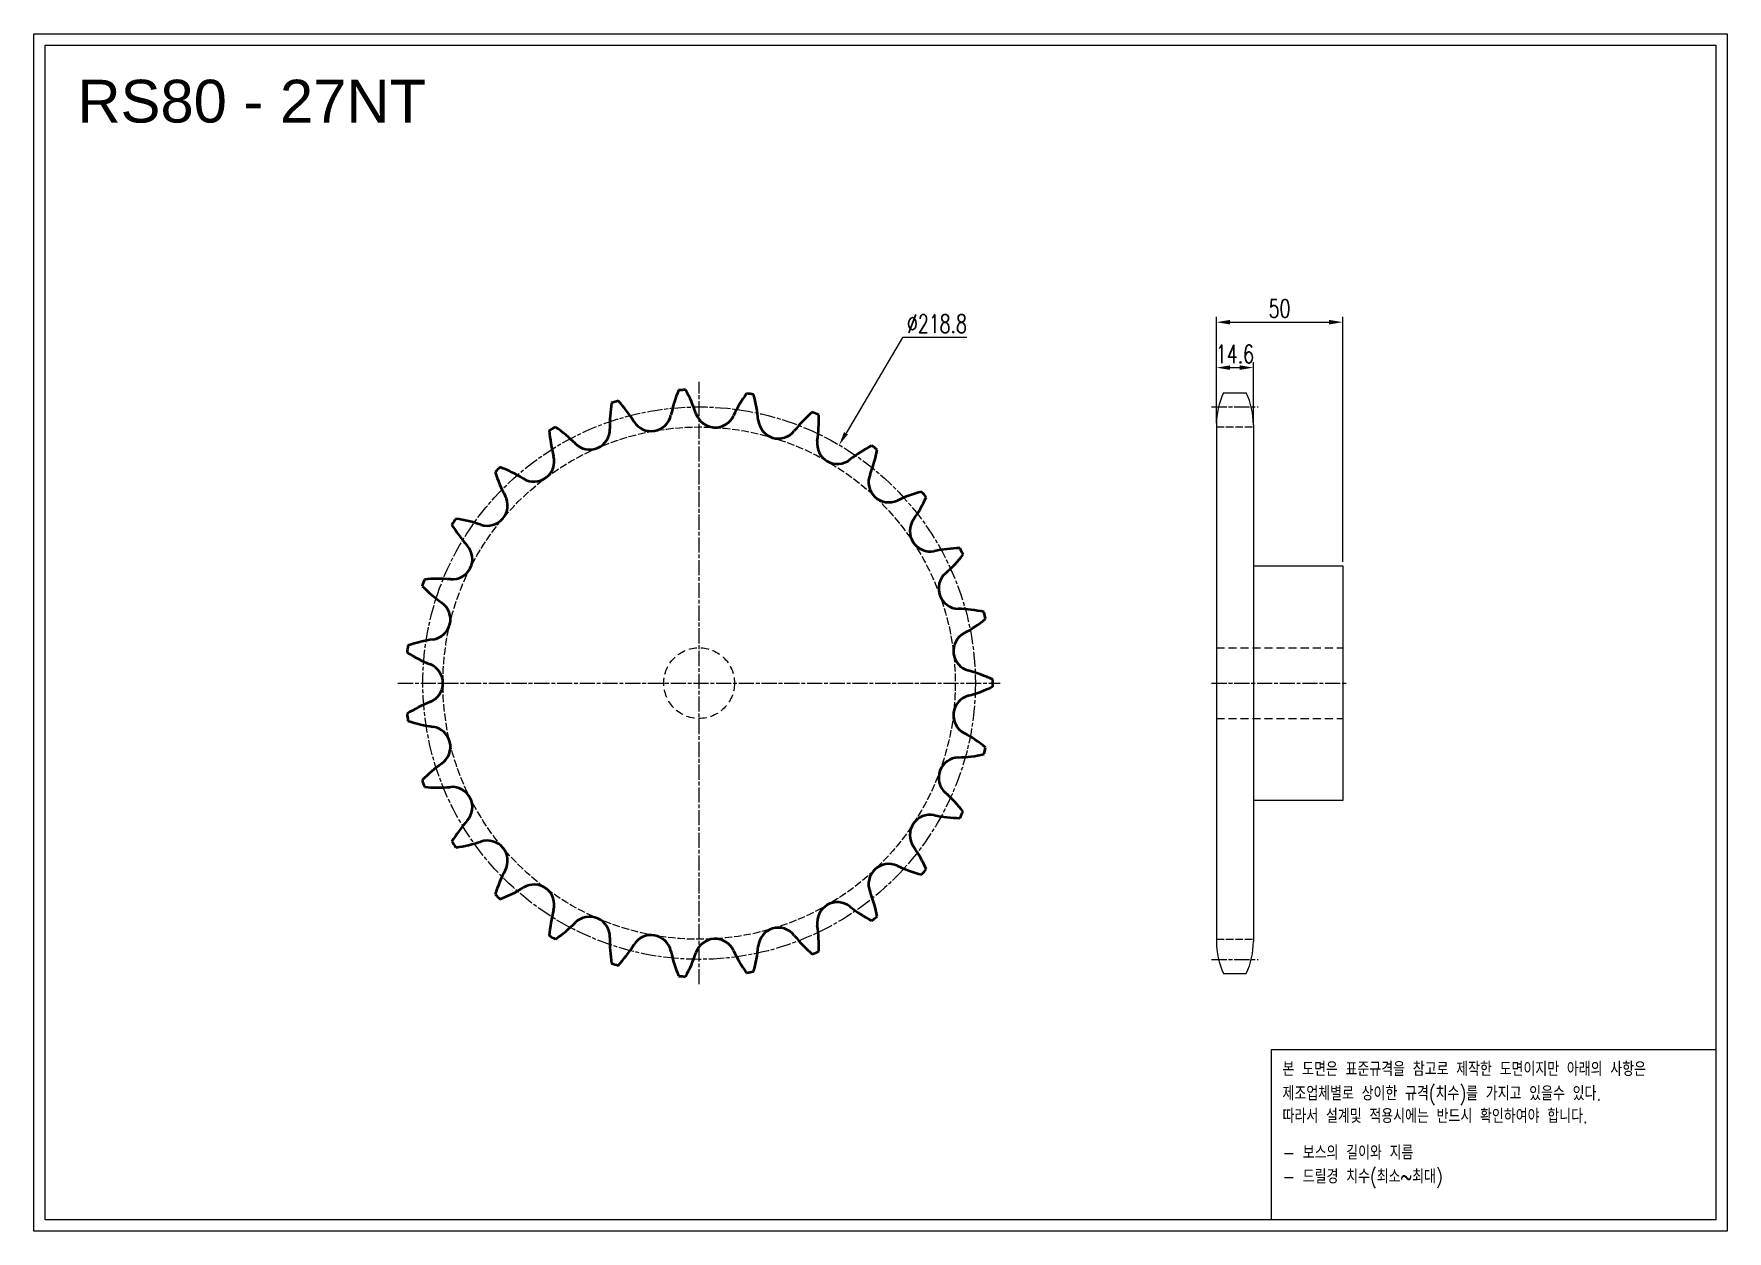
# Model space of a CAD drawing. Header units: millimetres. Extents: x -62798 to -62127, y 16254 to 16728.
import ezdxf

# ---------------------------------------------------------------- set-up
doc = ezdxf.new("R2010")
doc.units = ezdxf.units.MM
for name, pattern in [('AM_ISO02W050', [7.5, 6, -1.5]), ('AM_ISO02W050x2', [3.75, 3, -0.75]), ('AM_ISO08W050', [18, 12, -1.5, 3, -1.5]), ('AM_ISO08W050x2', [9, 6, -0.75, 1.5, -0.75]), ('HIDDEN', [9.525, 6.35, -3.175])]:
    doc.linetypes.add(name, pattern=pattern)
for name, color, linetype, lineweight in [('AM_0N', 7, 'Continuous', 50), ('AM_3N', 6, 'AM_ISO02W050', 25), ('AM_7', 4, 'AM_ISO08W050', 25), ('AM_7N', 4, 'AM_ISO08W050', 25)]:
    doc.layers.add(name, color=color, linetype=linetype, lineweight=lineweight)
doc.layers.add('HL', color=2, linetype='HIDDEN')
doc.layers.add('S-DIM', color=7, linetype='Continuous')
doc.styles.add('HAN', font='ROMANS.shx', dxfattribs={"width": 0.7, "bigfont": 'whgtxt.shx'})
doc.styles.add('HSG', font='SIMPLEX.shx', dxfattribs={"width": 0.7, "bigfont": 'HSG.shx'})
doc.styles.get("Standard").update_dxf_attribs({"font": 'arial.ttf'})
doc.dimstyles.new('APP16', dxfattribs={"dimscale": 3, "dimtxt": 2.4, "dimasz": 1.8, "dimexe": 0.7, "dimexo": 0.5, "dimgap": 0.6, "dimtad": 1, "dimtoh": 1, "dimdec": 1, "dimrnd": 0.01, "dimzin": 9, "dimdsep": 46, "dimtxsty": 'HSG', "dimcen": 0, "dimclrd": 1, "dimclre": 1, "dimclrt": 256, "dimazin": 2, "dimtp": 1, "dimtm": 1, "dimtfac": 0.5, "dimtdec": 1, "dimtofl": 0, "dimtmove": 0, "dimatfit": 3, "dimfxl": 0, "dimtvp": 1, "dimtolj": 2, "dimlwd": -1, "dimlwe": -1, "dimarcsym": 0})

# ---------------------------------------------------------------- blocks, each defined once
blk = doc.blocks.new('*D1')
at = {"layer": 'Defpoints', "color": 0, "transparency": 16777216}
for p in [(-62314.79, 16596.04), (-62329.39, 16572.55), (-62314.79, 16572.55)]:
    blk.add_point(p, dxfattribs=at)
at = {"layer": 'S-DIM', "color": 1, "transparency": 16777216}
for p, q in [((-62329.39, 16574.05), (-62329.39, 16598.14)), ((-62314.79, 16574.05), (-62314.79, 16598.14)), ((-62323.99, 16596.04), (-62320.19, 16596.04))]:
    blk.add_line(p, q, dxfattribs=at)
for points in [[(-62323.99, 16596.94), (-62323.99, 16595.14), (-62329.39, 16596.04)], [(-62320.19, 16596.94), (-62320.19, 16595.14), (-62314.79, 16596.04)]]:
    blk.add_solid(points, dxfattribs=at)
at = {"layer": 'S-DIM', "transparency": 16777216, "insert": (-62322.09, 16601.44), "char_height": 7.2, "attachment_point": 5, "style": 'HSG'}
blk.add_mtext('\\A2;14.6', dxfattribs=at)
blk = doc.blocks.new('*D2')
at = {"layer": 'Defpoints', "color": 0, "transparency": 16777216}
for p in [(-62279.39, 16614.04), (-62329.39, 16572.55), (-62279.39, 16517.59)]:
    blk.add_point(p, dxfattribs=at)
at = {"layer": 'S-DIM', "color": 1, "transparency": 16777216}
for p, q in [((-62329.39, 16574.05), (-62329.39, 16616.14)), ((-62323.99, 16614.04), (-62284.79, 16614.04)), ((-62279.39, 16519.09), (-62279.39, 16616.14))]:
    blk.add_line(p, q, dxfattribs=at)
for points in [[(-62323.99, 16614.94), (-62323.99, 16613.14), (-62329.39, 16614.04)], [(-62284.79, 16614.94), (-62284.79, 16613.14), (-62279.39, 16614.04)]]:
    blk.add_solid(points, dxfattribs=at)
at = {"layer": 'S-DIM', "transparency": 16777216, "insert": (-62304.39, 16619.44), "char_height": 7.2, "attachment_point": 5, "style": 'HSG'}
blk.add_mtext('\\A2;50', dxfattribs=at)
blk = doc.blocks.new('*D3')
at = {"layer": 'Defpoints', "color": 0, "transparency": 16777216}
for p in [(-62478.84, 16565.4), (-62589.71, 16376.78)]:
    blk.add_point(p, dxfattribs=at)
at = {"layer": 'S-DIM', "color": 1, "transparency": 16777216}
for p, q in [((-62453.79, 16608.03), (-62476.11, 16570.06)), ((-62428.23, 16608.03), (-62453.79, 16608.03))]:
    blk.add_line(p, q, dxfattribs=at)
blk.add_solid([(-62476.88, 16570.51), (-62475.33, 16569.6), (-62478.84, 16565.4)], dxfattribs=at)
at = {"layer": 'S-DIM', "transparency": 16777216, "insert": (-62440.11, 16613.43), "char_height": 7.2, "attachment_point": 5, "style": 'HSG'}
blk.add_mtext('\\A2;∅218.8', dxfattribs=at)
blk = doc.blocks.new('notice1')
at = {"color": 4}
blk.add_lwpolyline([(-22142.12, 1735.9), (-22053.8, 1735.9), (-22053.8, 1702.07), (-22142.12, 1702.07)], close=True, dxfattribs=at)
at = {"color": 4, "style": 'HAN', "width": 0.8}
for s, p in [('본 도면은 표준규격을 참고로 제작한 도면이지만 아래의 사항은', (-22139.9, 1730.62)), ('제조업체별로 상이한 규격(치수)를 가지고 있을수 있다.', (-22139.9, 1725.78)), ('따라서 설계및 적용시에는 반드시 확인하여야 합니다.', (-22139.9, 1721.28)), ('- 보스의 길이와 지름', (-22139.9, 1714.03)), ('- 드릴경 치수(최소~최대)', (-22139.9, 1709.27))]:
    blk.add_text(s, height=2.7949, dxfattribs=at).set_placement(p)

msp = doc.modelspace()

# ---------------------------------------------------------------- linework, layer by layer
for p, q in [((-62326.59, 16586.1), (-62317.59, 16586.1)), ((-62329.39, 16573.4), (-62329.39, 16368.79)), ((-62314.79, 16573.4), (-62314.79, 16368.79)), ((-62314.79, 16517.59), (-62279.39, 16517.59)), ((-62279.39, 16517.59), (-62279.39, 16424.59)), ((-62279.39, 16424.59), (-62314.79, 16424.59)), ((-62326.59, 16356.09), (-62317.59, 16356.09))]:
    msp.add_line(p, q)
for points in [[(-62797.75, 16728.22), (-62127.15, 16728.22), (-62127.15, 16254.06), (-62797.75, 16254.06)], [(-62793.24, 16723.71), (-62131.67, 16723.71), (-62131.67, 16258.58), (-62793.24, 16258.58)]]:
    msp.add_lwpolyline(points, close=True)
for centre, start, end in [((-62299.19, 16573.4), 155.13196, 180), ((-62344.99, 16573.4), 0, 24.86804), ((-62299.19, 16368.79), 180, 204.86804), ((-62344.99, 16368.79), 335.13196, 0)]:
    msp.add_arc(centre, 30.2, start, end)
at = {"layer": 'AM_0N'}
for centre, radius, start, end in [((-62491.31, 16566.11), 55.26, 157.69529, 168.33333), ((-62534.28, 16471.09), 116.28, 92.64086, 94.0258), ((-62587.98, 16560.48), 55.26, 18.33333, 28.97138), ((-62470.56, 16553.64), 55.26, 144.36196, 155), ((-62534.28, 16471.09), 116.28, 79.30753, 80.69247), ((-62565.92, 16570.45), 55.26, 5, 15.63804), ((-62514.38, 16573.45), 55.26, 171.02862, 181.66667), ((-62534.28, 16471.09), 116.28, 105.9742, 107.35914), ((-62607.15, 16545.68), 55.26, 31.66667, 42.30471), ((-62527.91, 16580.38), 8.02, 198.33333, 335), ((-62453.24, 16536.72), 55.26, 131.02862, 141.66667), ((-62534.28, 16471.09), 116.28, 65.9742, 67.35914), ((-62542.15, 16575.07), 55.26, 351.66667, 2.30471), ((-62534.28, 16471.09), 116.28, 119.30753, 120.69247), ((-62538.52, 16575.28), 55.26, 184.36196, 195), ((-62622.38, 16526.87), 55.26, 45, 55.63804), ((-62577.64, 16571.61), 8.02, 225, 1.66667), ((-62553.29, 16578.9), 8.02, 211.66667, 348.33333), ((-62502.88, 16575.97), 8.02, 185, 321.66667), ((-62479.54, 16565.9), 8.02, 171.66667, 308.33333), ((-62440.29, 16516.26), 55.26, 117.69529, 128.33333), ((-62534.28, 16471.09), 116.28, 52.64086, 54.0258), ((-62599.65, 16558.9), 8.02, 238.33333, 15), ((-62517.96, 16574.09), 55.26, 338.33333, 348.97138), ((-62534.28, 16471.09), 116.28, 132.64086, 134.0258), ((-62562.44, 16571.5), 55.26, 197.69529, 208.33333), ((-62632.87, 16505.04), 55.26, 58.33333, 68.97138), ((-62459.15, 16550.72), 8.02, 158.33333, 295), ((-62618.14, 16541.46), 8.02, 251.66667, 28.33333), ((-62432.41, 16493.37), 55.26, 104.36196, 115), ((-62494.65, 16567.55), 55.26, 325, 335.63804), ((-62534.28, 16471.09), 116.28, 39.30753, 40.69247), ((-62534.28, 16471.09), 116.28, 145.9742, 147.35914), ((-62584.83, 16562.29), 55.26, 211.02862, 221.66667), ((-62638.04, 16481.39), 55.26, 71.66667, 82.30471), ((-62442.81, 16531.25), 8.02, 145, 281.66667), ((-62632.11, 16520.22), 8.02, 265, 41.66667), ((-62430.02, 16469.28), 55.26, 91.02862, 101.66667), ((-62534.28, 16471.09), 116.28, 25.9742, 27.35914), ((-62473.47, 16555.81), 55.26, 311.66667, 322.30471), ((-62534.28, 16471.09), 116.28, 159.30753, 160.69247), ((-62637.62, 16457.18), 55.26, 85, 95.63804), ((-62431.4, 16508.54), 8.02, 131.66667, 268.33333), ((-62604.5, 16548.18), 55.26, 224.36196, 235), ((-62640.8, 16496.34), 8.02, 278.33333, 55), ((-62433.24, 16445.28), 55.26, 77.69529, 88.33333), ((-62534.28, 16471.09), 116.28, 12.64086, 14.0258), ((-62425.54, 16483.8), 8.02, 118.33333, 255), ((-62455.58, 16539.5), 55.26, 298.33333, 308.97138), ((-62534.28, 16471.09), 116.28, 172.64086, 174.0258), ((-62631.63, 16433.73), 55.26, 98.33333, 108.97138), ((-62620.39, 16529.9), 55.26, 237.69529, 248.33333), ((-62643.75, 16471.09), 8.02, 291.66667, 68.33333), ((-62441.92, 16422.68), 55.26, 64.36196, 75), ((-62534.28, 16471.09), 116.28, 359.30753, 0.69247), ((-62620.39, 16412.28), 55.26, 111.66667, 122.30471), ((-62425.54, 16458.38), 8.02, 105, 241.66667), ((-62441.92, 16519.51), 55.26, 285, 295.63804), ((-62534.28, 16471.09), 116.28, 185.9742, 187.35914), ((-62631.63, 16508.46), 55.26, 251.02862, 261.66667), ((-62640.8, 16445.85), 8.02, 305, 81.66667), ((-62455.58, 16402.68), 55.26, 51.02862, 61.66667), ((-62534.28, 16471.09), 116.28, 345.9742, 347.35914), ((-62604.5, 16394.01), 55.26, 125, 135.63804), ((-62431.4, 16433.65), 8.02, 91.66667, 228.33333), ((-62433.24, 16496.91), 55.26, 271.66667, 282.30471), ((-62534.28, 16471.09), 116.28, 199.30753, 200.69247), ((-62637.62, 16485), 55.26, 264.36196, 275), ((-62632.11, 16421.96), 8.02, 318.33333, 95), ((-62473.47, 16386.38), 55.26, 37.69529, 48.33333), ((-62584.83, 16379.89), 55.26, 138.33333, 148.97138), ((-62442.81, 16410.94), 8.02, 78.33333, 215), ((-62430.02, 16472.91), 55.26, 258.33333, 268.97138), ((-62534.28, 16471.09), 116.28, 332.64086, 334.0258), ((-62534.28, 16471.09), 116.28, 212.64086, 214.0258), ((-62638.04, 16460.79), 55.26, 277.69529, 288.33333), ((-62618.14, 16400.72), 8.02, 331.66667, 108.33333), ((-62494.65, 16374.64), 55.26, 24.36196, 35), ((-62562.44, 16370.69), 55.26, 151.66667, 162.30471), ((-62459.15, 16391.46), 8.02, 65, 201.66667), ((-62432.41, 16448.82), 55.26, 245, 255.63804), ((-62534.28, 16471.09), 116.28, 319.30753, 320.69247), ((-62632.87, 16437.14), 55.26, 291.02862, 301.66667), ((-62599.65, 16383.28), 8.02, 345, 121.66667), ((-62534.28, 16471.09), 116.28, 225.9742, 227.35914), ((-62479.54, 16376.29), 8.02, 51.66667, 188.33333), ((-62517.96, 16368.1), 55.26, 11.02862, 21.66667), ((-62538.52, 16366.9), 55.26, 165, 175.63804), ((-62622.38, 16415.32), 55.26, 304.36196, 315), ((-62577.64, 16370.57), 8.02, 358.33333, 135), ((-62440.29, 16425.92), 55.26, 231.66667, 242.30471), ((-62534.28, 16471.09), 116.28, 305.9742, 307.35914), ((-62534.28, 16471.09), 116.28, 239.30753, 240.69247), ((-62514.38, 16368.73), 55.26, 178.33333, 188.97138), ((-62553.29, 16363.28), 8.02, 11.66667, 148.33333), ((-62527.91, 16361.8), 8.02, 25, 161.66667), ((-62502.88, 16366.22), 8.02, 38.33333, 175), ((-62453.24, 16405.47), 55.26, 218.33333, 228.97138), ((-62542.15, 16367.11), 55.26, 357.69529, 8.33333), ((-62607.15, 16396.5), 55.26, 317.69529, 328.33333), ((-62491.31, 16376.08), 55.26, 191.66667, 202.30471), ((-62587.98, 16381.71), 55.26, 331.02862, 341.66667), ((-62470.56, 16388.55), 55.26, 205, 215.63804), ((-62565.92, 16371.73), 55.26, 344.36196, 355), ((-62534.28, 16471.09), 116.28, 292.64086, 294.0258), ((-62534.28, 16471.09), 116.28, 252.64086, 254.0258), ((-62534.28, 16471.09), 116.28, 279.30753, 280.69247), ((-62534.28, 16471.09), 116.28, 265.9742, 267.35914)]:
    msp.add_arc(centre, radius, start, end, dxfattribs=at)
at = {"layer": 'AM_3N', "linetype": 'AM_ISO02W050x2'}
for p, q in [((-62329.39, 16572.55), (-62314.79, 16572.55)), ((-62329.39, 16369.64), (-62314.79, 16369.64))]:
    msp.add_line(p, q, dxfattribs=at)
msp.add_circle((-62534.28, 16471.09), 101.46, dxfattribs=at)
at = {"layer": 'AM_7', "linetype": 'AM_ISO08W050x2'}
for p, q in [((-62331.34, 16580.49), (-62312.85, 16580.49)), ((-62331.34, 16471.09), (-62277.5, 16471.09)), ((-62331.34, 16361.7), (-62312.85, 16361.7))]:
    msp.add_line(p, q, dxfattribs=at)
msp.add_circle((-62534.28, 16471.09), 109.4, dxfattribs=at)
at = {"layer": 'AM_7N', "linetype": 'AM_ISO08W050x2'}
for p, q in [((-62534.28, 16351.82), (-62534.28, 16590.37)), ((-62653.55, 16471.09), (-62415, 16471.09))]:
    msp.add_line(p, q, dxfattribs=at)
at = {"layer": 'HL', "linetype": 'HIDDEN', "ltscale": 0.5}
for p, q in [((-62329.39, 16485.09), (-62279.39, 16485.09)), ((-62329.39, 16457.09), (-62279.39, 16457.09))]:
    msp.add_line(p, q, dxfattribs=at)
msp.add_circle((-62534.28, 16471.09), 14, dxfattribs=at)

# ---------------------------------------------------------------- block references
at = {"xscale": 1.992646656, "yscale": 1.992646656, "zscale": 1.992646656}
msp.add_blockref('notice1', (-18186.24, 12866.96), dxfattribs=at)

# ---------------------------------------------------------------- texts
msp.add_text('RS80 - 27NT', height=16.9344).set_placement((-62780.48, 16693.11))

# ---------------------------------------------------------------- dimensions: what is measured, and where the dimension line sits
at = {"layer": 'S-DIM'}
dim = msp.add_diameter_dim_2p(p1=(-62589.71, 16376.78), p2=(-62478.84, 16565.4), dimstyle='APP16', dxfattribs=at)
dim.commit()
dim.dimension.update_dxf_attribs({"geometry": '*D3', "text_midpoint": (-62440.11, 16608.03), "dimtype": 131})
dim = msp.add_linear_dim(base=(-62279.39, 16614.04), p1=(-62329.39, 16572.55), p2=(-62279.39, 16517.59), dimstyle='APP16', dxfattribs=at)
dim.commit()
dim.dimension.update_dxf_attribs({"geometry": '*D2', "text_midpoint": (-62304.39, 16619.44)})
dim = msp.add_linear_dim(base=(-62314.79, 16596.04), p1=(-62329.39, 16572.55), p2=(-62314.79, 16572.55), dimstyle='APP16', dxfattribs=at)
dim.commit()
dim.dimension.update_dxf_attribs({"geometry": '*D1', "text_midpoint": (-62322.09, 16596.04), "dimtype": 128})

doc.saveas('drawing.dxf')
